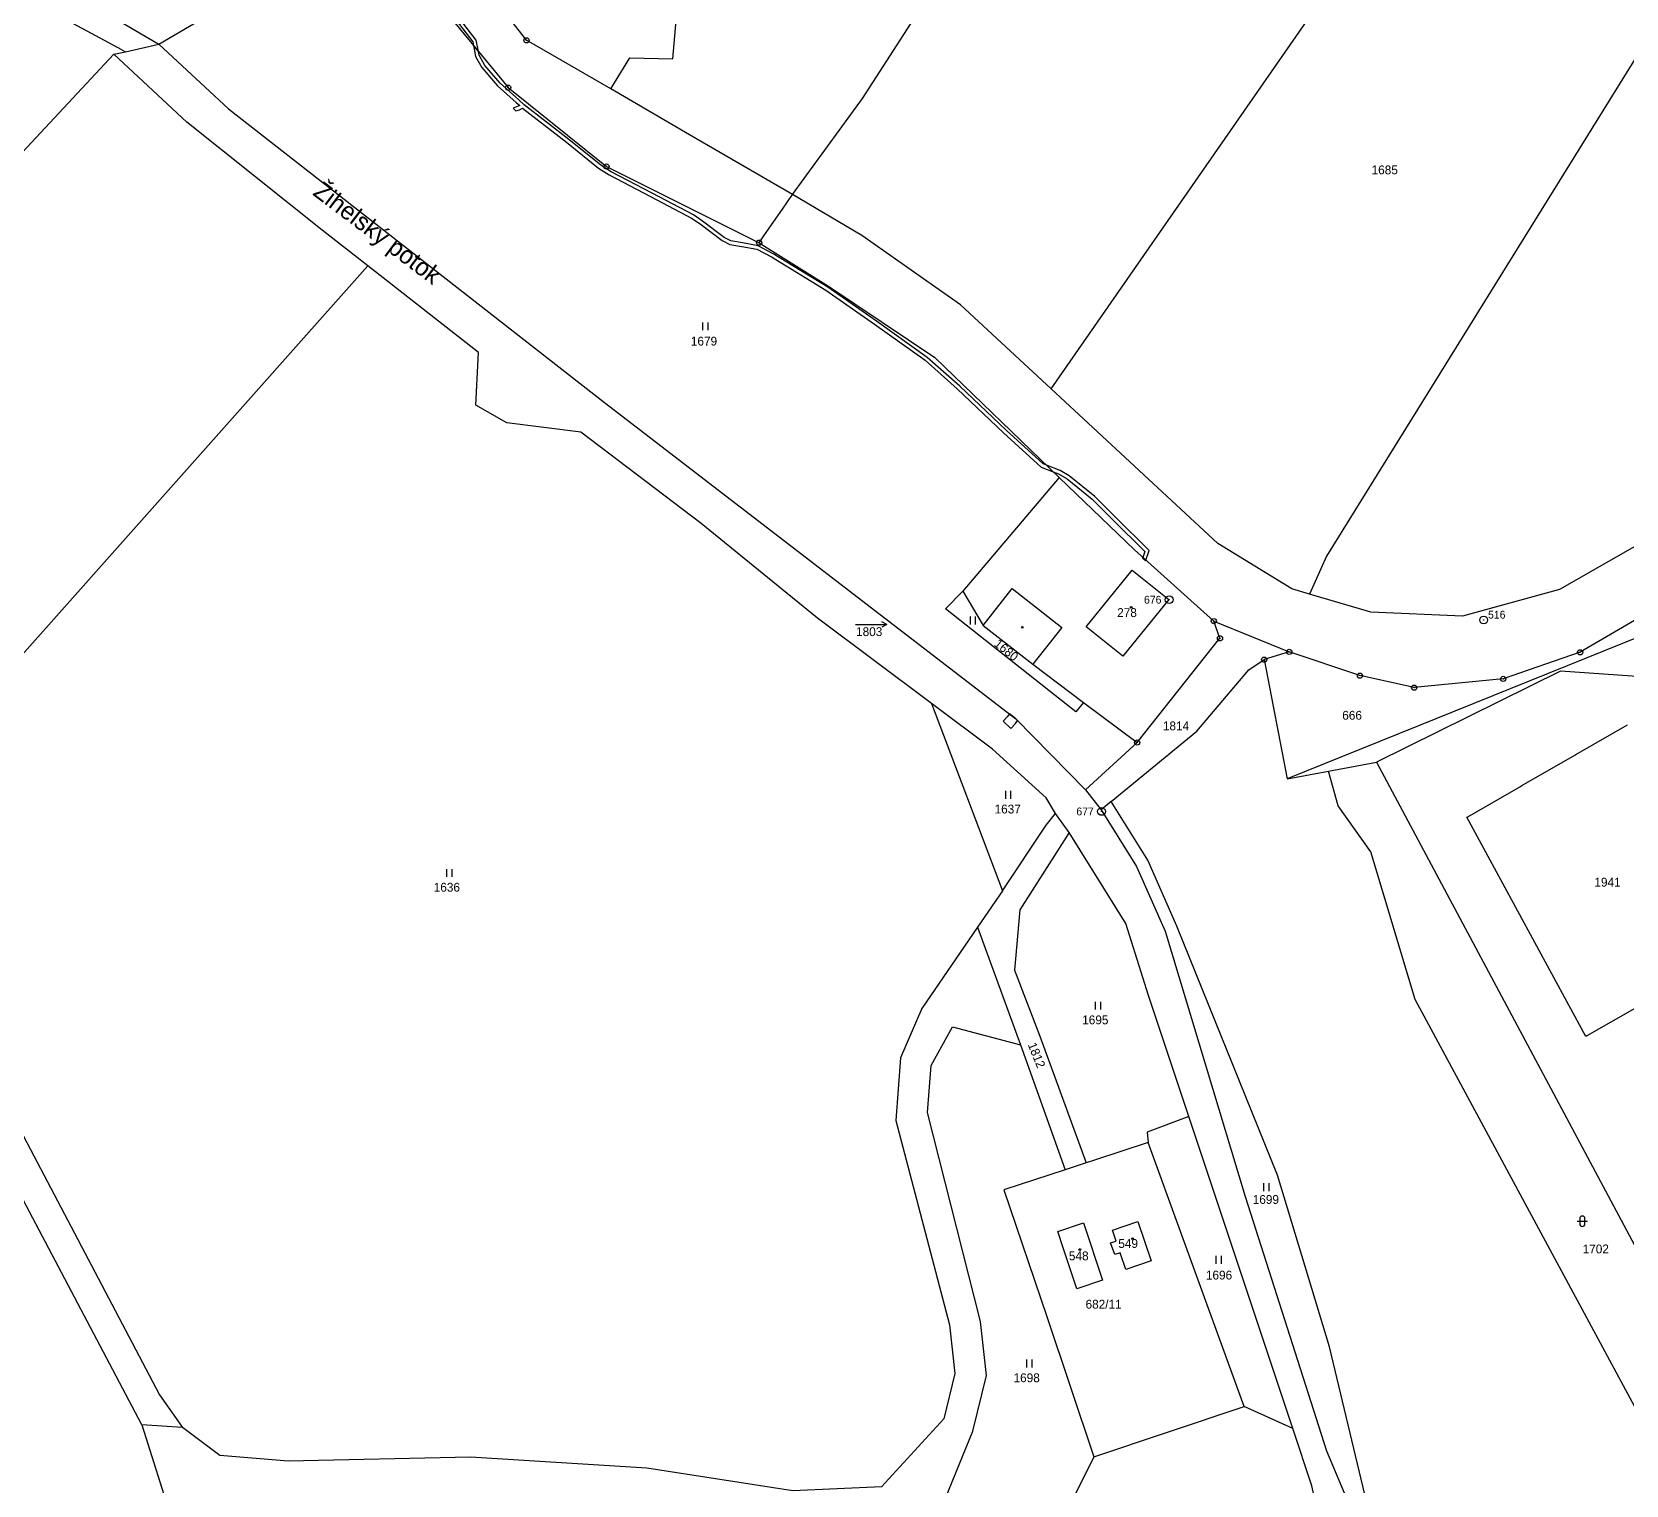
# Model space of a CAD drawing. Extents: x -820725 to -814908, y -1038210 to -1035296.
# Drawn here: x -817392.7 to -817085.8, y -1037546.9 to -1037267.3 of the extents above; entities that cross this region are included whole.
import ezdxf
from ezdxf.enums import TextEntityAlignment as Align

# ---------------------------------------------------------------- set-up
doc = ezdxf.new("R2010")
doc.units = 0
doc.header["$MEASUREMENT"] = 0
doc.linetypes.add('0_051C', pattern=[0])
for name, color, linetype in [('101', 1, 'CONTINUOUS'), ('1014', 1, 'CONTINUOUS'), ('1016', 1, 'CONTINUOUS'), ('105', 1, 'CONTINUOUS'), ('18', 1, 'CONTINUOUS'), ('21800', 1, 'CONTINUOUS'), ('21900', 1, 'CONTINUOUS'), ('23700', 1, 'CONTINUOUS'), ('306', 1, 'CONTINUOUS'), ('316', 1, 'CONTINUOUS'), ('402', 1, 'CONTINUOUS'), ('404', 1, 'CONTINUOUS'), ('802', 1, 'CONTINUOUS')]:
    doc.layers.add(name, color=color, linetype=linetype)

# ---------------------------------------------------------------- blocks, each defined once
blk = doc.blocks.new('4_02$0')
at = {"layer": '404', "color": 255, "linetype": 'Continuous'}
blk.add_circle((-0.01, 0), 0.175, dxfattribs=at)
blk = doc.blocks.new('3_06$2')
at = {"layer": '306', "color": 255, "linetype": 'Continuous'}
for p, q in [((-0.51, 0), (-0.51, 1.5)), ((0.49, 0), (0.49, 1.5))]:
    blk.add_line(p, q, dxfattribs=at)
blk = doc.blocks.new('8_02$6')
at = {"layer": '802', "color": 255, "linetype": 'Continuous'}
for p, q in [((3.02, -0.01), (2.04, 0.49)), ((-2.98, -0.01), (3.02, -0.01)), ((3.02, -0.01), (2.04, -0.51))]:
    blk.add_line(p, q, dxfattribs=at)
blk = doc.blocks.new('3_16$4')
at = {"layer": '316', "color": 255, "linetype": 'Continuous'}
for p, q in [((-1, 1), (1, 1)), ((-0.5, 1.5), (-0.5, 0.5)), ((0.5, 0.5), (0.5, 1.5))]:
    blk.add_line(p, q, dxfattribs=at)
for centre, start, end in [((0, 1.5), 0, 180), ((0, 0.5), 180, 359.9879)]:
    blk.add_arc(centre, 0.5, start, end, dxfattribs=at)
blk = doc.blocks.new('1_01$12')
at = {"layer": '101', "color": 3, "linetype": 'Continuous'}
for radius in [0.75, 0.03]:
    blk.add_circle((0, 0), radius, dxfattribs=at)
blk = doc.blocks.new('1_05$13')
at = {"layer": '105', "color": 3, "linetype": 'Continuous'}
for radius in [0.5, 0.0303]:
    blk.add_circle((0, 0), radius, dxfattribs=at)

msp = doc.modelspace()

# ---------------------------------------------------------------- linework, layer by layer
at = {"layer": '21800', "color": 255, "linetype": 'Continuous'}
for points in [[(-817189.74, -1037381.73), (-817180.94, -1037370.83), (-817173.82, -1037376.47), (-817182.72, -1037387.39), (-817189.74, -1037381.73)], [(-817209.56, -1037381.5), (-817204.02, -1037374.4), (-817194.45, -1037381.85), (-817200, -1037388.96)]]:
    msp.add_lwpolyline(points, dxfattribs=at)
at = {"layer": '21900', "color": 3, "linetype": 'Continuous'}
for p, q in [((-817196.47, -1037335.98), (-817113.12, -1037215.95)), ((-817297.49, -1037268.88), (-817311.78, -1037250.32)), ((-817269.32, -1037272.44), (-817267.8, -1037255.4)), ((-817381.73, -1037261.75), (-817368.21, -1037269.65)), ((-817314.63, -1037261.47), (-817301.02, -1037277.99)), ((-817375.34, -1037270.72), (-817390.5, -1037262.58)), ((-817368.21, -1037269.65), (-817356.45, -1037262.73)), ((-817232.78, -1037280.09), (-817222.19, -1037263.57)), ((-817375.34, -1037270.72), (-817374.67, -1037271.08)), ((-817374.67, -1037271.08), (-817368.21, -1037269.65)), ((-817281.27, -1037278.24), (-817297.49, -1037268.88)), ((-817395.35, -1037291.4), (-817376.92, -1037271.58)), ((-817376.92, -1037271.58), (-817374.67, -1037271.08)), ((-817281.27, -1037278.24), (-817277.59, -1037272.23)), ((-817277.59, -1037272.23), (-817269.32, -1037272.44)), ((-817301.02, -1037277.99), (-817282.07, -1037293.17)), ((-817266.1, -1037287.1), (-817281.27, -1037278.24)), ((-817246.27, -1037298.58), (-817232.78, -1037280.09)), ((-817246.27, -1037298.58), (-817266.1, -1037287.1)), ((-817282.07, -1037293.17), (-817252.69, -1037307.83)), ((-817248.21, -1037301.37), (-817246.27, -1037298.58)), ((-817251.66, -1037306.35), (-817248.21, -1037301.37)), ((-817252.69, -1037307.83), (-817251.66, -1037306.35)), ((-817425.06, -1037421.33), (-817328.03, -1037312.27)), ((-816983.82, -1037321.8), (-817094.69, -1037386.65)), ((-817194.98, -1037352.99), (-817213.53, -1037374.87)), ((-817213.53, -1037374.87), (-817209.56, -1037381.5)), ((-817209.56, -1037381.5), (-817200, -1037388.96)), ((-817165.2, -1037380.64), (-817150.67, -1037386.57)), ((-817082.91, -1037383.49), (-817151.06, -1037411)), ((-817150.67, -1037386.57), (-817155.49, -1037388.06)), ((-817137.07, -1037391.14), (-817150.67, -1037386.57)), ((-817094.69, -1037386.65), (-817109.49, -1037391.77)), ((-817371.49, -1037535.28), (-817448.04, -1037390.54)), ((-817200, -1037388.96), (-817190.25, -1037396.28)), ((-817155.49, -1037388.06), (-817151.06, -1037411)), ((-817098.48, -1037390.29), (-817133.91, -1037407.82)), ((-817078.73, -1037391.64), (-817098.48, -1037390.29)), ((-817126.62, -1037393.45), (-817137.07, -1037391.14)), ((-817109.49, -1037391.77), (-817126.62, -1037393.45)), ((-817219.55, -1037396.48), (-817205.86, -1037432.54)), ((-817190.25, -1037396.28), (-817179.95, -1037404.02)), ((-817095.53, -1037406.34), (-817085.58, -1037400.62)), ((-817189.9, -1037413.11), (-817179.95, -1037404.02)), ((-817143.12, -1037409.53), (-817133.91, -1037407.82)), ((-817133.91, -1037407.82), (-817083.27, -1037502.52)), ((-817105.93, -1037412.31), (-817095.72, -1037406.45)), ((-817095.72, -1037406.45), (-817095.53, -1037406.34)), ((-817151.06, -1037411), (-817143.12, -1037409.53)), ((-817189.9, -1037413.11), (-817186.9, -1037416.94)), ((-817116.29, -1037418.28), (-817106.14, -1037412.44)), ((-817106.14, -1037412.44), (-817105.93, -1037412.31)), ((-817193.06, -1037421.33), (-817195.65, -1037417.66)), ((-817184.95, -1037415.34), (-817186.9, -1037416.94)), ((-817116.49, -1037418.39), (-817116.29, -1037418.28)), ((-817093.59, -1037460.58), (-817116.49, -1037418.39)), ((-817205.86, -1037432.54), (-817210.65, -1037439.53)), ((-817210.65, -1037439.53), (-817202.43, -1037462.15)), ((-817083.25, -1037454.65), (-817093.4, -1037460.44)), ((-817093.4, -1037460.44), (-817093.59, -1037460.58)), ((-817202.43, -1037462.15), (-817193.78, -1037486.21)), ((-817150.01, -1037536), (-817170, -1037475.97)), ((-817189.77, -1037484.9), (-817193.78, -1037486.21)), ((-817194.2, -1037501.24), (-817195.23, -1037498.13)), ((-817191.59, -1037509.13), (-817194.2, -1037501.24)), ((-817188.26, -1037541.47), (-817159.38, -1037531.77)), ((-817150.01, -1037536), (-817159.38, -1037531.77)), ((-817363.68, -1037535.8), (-817371.49, -1037535.28)), ((-817371.49, -1037535.28), (-817365.73, -1037553.67))]:
    msp.add_line(p, q, dxfattribs=at)
for points in [[(-817064.04, -1037239.98), (-817143.53, -1037368.17), (-817146.77, -1037375.46)], [(-817368.21, -1037269.65), (-817354.84, -1037282.05), (-817282.49, -1037338.57), (-817203.27, -1037399.45), (-817189.9, -1037413.11)], [(-817328.03, -1037312.27), (-817336.83, -1037305.4), (-817362.88, -1037284.66), (-817376.92, -1037271.58)], [(-817196.47, -1037335.98), (-817213.92, -1037319.8), (-817232.93, -1037306.46), (-817246.27, -1037298.58)], [(-816962.72, -1037300.47), (-816983.2, -1037306.2), (-817015.69, -1037326.48), (-817042.9, -1037342.74), (-817098.64, -1037374.56), (-817117.35, -1037379.68), (-817134.95, -1037378.93), (-817146.77, -1037375.46)], [(-817252.69, -1037307.83), (-817239.35, -1037316.2), (-817218.92, -1037329.91), (-817194.98, -1037352.99)], [(-817219.55, -1037396.48), (-817241.45, -1037380.05), (-817247.28, -1037375.33), (-817263.86, -1037361.86), (-817286.99, -1037344.32), (-817301.26, -1037342.47), (-817307.21, -1037339.09), (-817306.7, -1037328.93), (-817328.03, -1037312.27)], [(-817146.77, -1037375.46), (-817150.2, -1037374.45), (-817164.42, -1037365.69), (-817196.47, -1037335.98)], [(-817165.2, -1037380.64), (-817180.45, -1037366.96), (-817194.98, -1037352.99)], [(-817190.25, -1037396.28), (-817191.78, -1037398.12), (-817216.86, -1037378.3), (-817213.53, -1037374.87)], [(-817179.95, -1037404.02), (-817164.01, -1037383.96), (-817165.2, -1037380.64)], [(-817184.95, -1037415.34), (-817168.46, -1037401.8), (-817158.46, -1037390), (-817155.49, -1037388.06)], [(-817195.65, -1037417.66), (-817197.44, -1037414.67), (-817207.78, -1037405.31), (-817219.55, -1037396.48)], [(-817032.71, -1037597.05), (-817048.27, -1037579), (-817065.55, -1037571.62), (-817067.47, -1037569.72), (-817070.51, -1037557.18), (-817126.44, -1037453.47), (-817134.99, -1037425.02), (-817141.25, -1037416.19), (-817143.12, -1037409.53)], [(-817205.86, -1037432.54), (-817197.46, -1037419.93), (-817195.65, -1037417.66)], [(-817186.9, -1037416.94), (-817180.09, -1037427.84), (-817174.57, -1037440.34), (-817159.14, -1037491.38)], [(-817126.71, -1037592.35), (-817132.67, -1037559.92), (-817135.74, -1037550.28), (-817142.96, -1037520.29), (-817152.96, -1037487.29), (-817172.28, -1037439.33), (-817177.88, -1037426.67), (-817184.95, -1037415.34)], [(-817425.06, -1037421.33), (-817368.12, -1037529.52), (-817363.68, -1037535.8)], [(-817193.06, -1037421.33), (-817202.56, -1037436.23), (-817203.53, -1037447.79), (-817198.68, -1037460.5), (-817189.77, -1037484.9)], [(-817170, -1037475.97), (-817177.74, -1037452.71), (-817182.12, -1037438.82), (-817193.06, -1037421.33)], [(-817210.65, -1037439.53), (-817221.4, -1037455.21), (-817225.49, -1037464.66), (-817226.42, -1037476.73), (-817216.06, -1037516.06), (-817215.01, -1037525.43), (-817217.16, -1037534.13), (-817229.14, -1037547.22), (-817246.24, -1037548), (-817274.29, -1037543.67), (-817308.28, -1037541.5), (-817343.33, -1037542.27), (-817356.51, -1037541.22), (-817363.68, -1037535.8)], [(-817222.08, -1037562.32), (-817211.58, -1037536.55), (-817208.93, -1037525.83), (-817210.09, -1037515.39), (-817220.28, -1037475.17), (-817219.59, -1037466.13), (-817215.52, -1037458.7), (-817202.43, -1037462.15)], [(-817170, -1037475.97), (-817178, -1037479), (-817177.81, -1037480.98)], [(-817177.81, -1037480.98), (-817188.13, -1037484.36), (-817189.77, -1037484.9)], [(-817159.38, -1037531.77), (-817171.34, -1037498.8), (-817177.81, -1037480.98)], [(-817193.78, -1037486.21), (-817205.58, -1037490.06), (-817197.35, -1037514.48), (-817188.26, -1037541.47)], [(-817159.14, -1037491.38), (-817143.51, -1037540.33), (-817135.05, -1037560.44), (-817131.93, -1037573.08), (-817128.77, -1037592.11), (-817130.09, -1037595.36)], [(-817195.23, -1037498.13), (-817190.27, -1037496.43), (-817186.62, -1037507.46), (-817191.59, -1037509.13)], [(-817184.68, -1037497.84), (-817179.82, -1037496.19), (-817177.26, -1037503.77), (-817182.15, -1037505.41), (-817183.24, -1037502.18), (-817184.26, -1037502.53), (-817185.05, -1037500.29), (-817183.98, -1037499.93), (-817184.68, -1037497.84)], [(-817144.92, -1037553.41), (-817146.34, -1037547.03), (-817150.01, -1037536)], [(-817188.26, -1037541.47), (-817195, -1037555), (-817213.33, -1037564.7)]]:
    msp.add_lwpolyline(points, dxfattribs=at)
at = {"layer": '23700', "color": 255, "linetype": '0_051C'}
for points in [[(-817307.67, -1037269.91), (-817306.74, -1037271.04), (-817307.16, -1037268.86), (-817312.35, -1037262.11), (-817317.47, -1037254.18), (-817319.77, -1037250.53), (-817313.97, -1037245.69), (-817314.28, -1037245.04), (-817320.05, -1037249.86), (-817320.33, -1037250.09), (-817320.27, -1037250.21), (-817312.93, -1037262.51), (-817307.82, -1037269.16), (-817307.67, -1037269.91)], [(-817198.03, -1037350.4), (-817205.18, -1037343.91), (-817214.08, -1037335.41), (-817220.34, -1037329.92), (-817230.11, -1037322.94), (-817239.5, -1037316.37), (-817249.98, -1037309.95), (-817252.91, -1037308.44), (-817255.9, -1037307.87), (-817258.14, -1037307.49), (-817259.45, -1037306.81), (-817263.63, -1037303.67), (-817265.36, -1037302.48), (-817273.29, -1037298.29), (-817281.2, -1037294.17), (-817283.19, -1037292.94), (-817289.33, -1037287.96), (-817297.94, -1037281.28), (-817298.97, -1037280.31), (-817302.54, -1037277.16), (-817305.47, -1037273.73), (-817306.61, -1037271.76), (-817306.74, -1037271.04), (-817307.67, -1037269.91), (-817307.27, -1037272), (-817306.05, -1037274.13), (-817303.04, -1037277.66), (-817299.45, -1037280.83), (-817298.78, -1037281.45), (-817299.09, -1037281.59), (-817300.04, -1037281.92), (-817299.52, -1037282.47), (-817298.83, -1037282.25), (-817298.22, -1037281.96), (-817289.77, -1037288.5), (-817283.59, -1037293.52), (-817281.54, -1037294.77), (-817273.61, -1037298.91), (-817265.72, -1037303.08), (-817264.03, -1037304.23), (-817259.83, -1037307.41), (-817258.36, -1037308.17), (-817256.02, -1037308.55), (-817253.15, -1037309.1), (-817250.32, -1037310.57), (-817239.88, -1037316.95), (-817230.51, -1037323.52), (-817220.78, -1037330.46), (-817214.56, -1037335.93), (-817205.66, -1037344.43), (-817198.41, -1037351), (-817196.09, -1037351.92), (-817197.41, -1037350.64), (-817198.03, -1037350.4)], [(-817188.12, -1037356.66), (-817193.05, -1037352.67), (-817194.79, -1037351.68), (-817197.41, -1037350.64), (-817196.09, -1037351.92), (-817195.09, -1037352.32), (-817193.45, -1037353.25), (-817188.58, -1037357.18), (-817184.6, -1037361.13), (-817178.45, -1037367.26), (-817178.86, -1037368.39), (-817178.29, -1037368.9), (-817177.65, -1037367.08), (-817184.1, -1037360.63), (-817188.12, -1037356.66)], [(-817178.29, -1037368.9), (-817178.86, -1037368.39), (-817178.9, -1037368.52), (-817178.35, -1037369.05), (-817178.29, -1037368.9)], [(-817202.97, -1037399.76), (-817203.27, -1037399.45), (-817204.52, -1037398.49), (-817204.94, -1037399.07), (-817205.72, -1037399.93), (-817204.24, -1037401.28), (-817203.38, -1037400.34), (-817202.97, -1037399.76)]]:
    msp.add_lwpolyline(points, close=True, dxfattribs=at)

# ---------------------------------------------------------------- block references
at = {"layer": '101', "color": 0, "linetype": 'ByBlock'}
for p in [(-817173.78, -1037376.53), (-817113.26, -1037380.44), (-817186.8, -1037417.27)]:
    msp.add_blockref('1_01$12', p, dxfattribs=at)
at = {"layer": '105', "color": 0, "linetype": 'ByBlock'}
for p in [(-817297.49, -1037268.88), (-817301.02, -1037277.99), (-817282.07, -1037293.17), (-817252.69, -1037307.83), (-817165.2, -1037380.64), (-817164.01, -1037383.96), (-817155.49, -1037388.06), (-817150.67, -1037386.57), (-817094.69, -1037386.65), (-817137.07, -1037391.14), (-817126.62, -1037393.45), (-817109.49, -1037391.77), (-817179.95, -1037404.02)]:
    msp.add_blockref('1_05$13', p, dxfattribs=at)
at = {"layer": '306', "color": 0, "linetype": 'ByBlock'}
for p in [(-817263.02, -1037324.69), (-817211.53, -1037381.28), (-817204.72, -1037414.83), (-817312.27, -1037429.86), (-817187.46, -1037455.38), (-817155.03, -1037490.32), (-817164.22, -1037504.3), (-817200.67, -1037524.25)]:
    msp.add_blockref('3_06$2', p, dxfattribs=at)
at = {"layer": '316', "color": 0, "linetype": 'ByBlock'}
msp.add_blockref('3_16$4', (-817094.27, -1037497.13), dxfattribs=at)
at = {"layer": '402', "color": 0, "linetype": 'ByBlock'}
msp.add_blockref('4_02$0', (-817202.04, -1037381.84), dxfattribs=at)
at = {"layer": '404', "color": 0, "linetype": 'ByBlock'}
for p in [(-817181.07, -1037378), (-817180.81, -1037499.48), (-817190.97, -1037501.59)]:
    msp.add_blockref('4_02$0', p, dxfattribs=at)
at = {"layer": '802', "color": 0, "linetype": 'ByBlock'}
msp.add_blockref('8_02$6', (-817231.15, -1037381.28), dxfattribs=at)

# ---------------------------------------------------------------- texts
at = {"layer": '1014', "color": 255, "linetype": 'Continuous'}
msp.add_text('Žihelský potok', height=3.4, rotation=323, dxfattribs=at).set_placement((-817339.4, -1037299.35), align=Align.BOTTOM_LEFT)
at = {"layer": '1016', "color": 174, "linetype": 'Continuous'}
for s, p in [('676', (-817175.28, -1037376.53)), ('516', (-817109.06, -1037379.41)), ('677', (-817188.3, -1037417.27))]:
    msp.add_text(s, height=1.5, dxfattribs=at).set_placement(p, align=Align.MIDDLE_RIGHT)
at = {"layer": '18', "color": 255, "linetype": 'Continuous'}
for s, p in [('1685', (-817132.3, -1037293.82)), ('1679', (-817263.32, -1037326.78)), ('1803', (-817231.52, -1037382.68)), ('1814', (-817172.47, -1037400.81)), ('1637', (-817204.86, -1037416.81)), ('1636', (-817312.81, -1037431.86)), ('1695', (-817188, -1037457.38)), ('1699', (-817155.18, -1037491.94)), ('1702', (-817091.68, -1037501.46)), ('1696', (-817164.19, -1037506.49)), ('1698', (-817201.21, -1037526.25))]:
    msp.add_text(s, height=1.7, dxfattribs=at).set_placement(p, align=Align.MIDDLE_CENTER)
for s, p in [('278', (-817183.8, -1037380.37)), ('549', (-817183.58, -1037501.77)), ('548', (-817193.09, -1037504.15)), ('682/11', (-817189.88, -1037513.45))]:
    msp.add_text(s, height=1.7, dxfattribs=at).set_placement(p, align=Align.BOTTOM_LEFT)
for s, rotation, p in [('1680', 321, (-817205.12, -1037386.21)), ('1812', 292, (-817199.29, -1037464.17))]:
    msp.add_text(s, height=1.7, rotation=rotation, dxfattribs=at).set_placement(p, align=Align.MIDDLE_CENTER)
for s, p in [('666', (-817138.58, -1037400.13)), ('1941', (-817089.42, -1037432.24))]:
    msp.add_text(s, height=1.7, dxfattribs=at).set_placement(p, align=Align.BOTTOM_CENTER)

doc.saveas('drawing.dxf')
